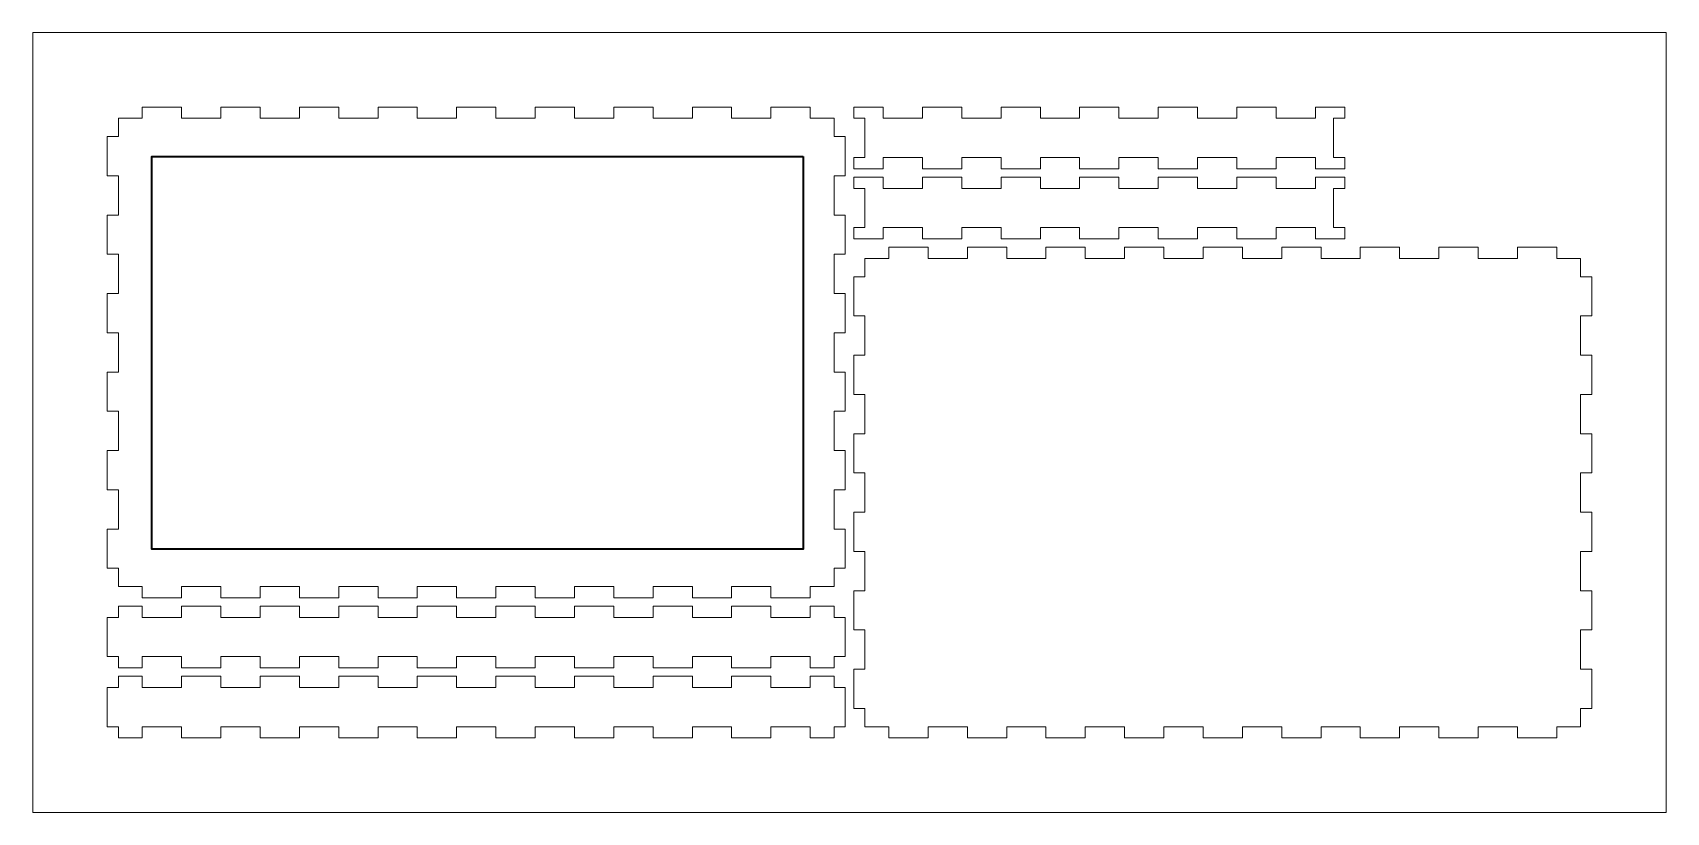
# Paper-space layout 'Layout1' of a CAD drawing. Header units: millimetres. Extents: x 0 to 582, y 0 to 278.
# The model-space entities are those that its viewports show. They can reach past a viewport. Long polylines and large blocks are cut down to what shows.
import ezdxf

# ---------------------------------------------------------------- set-up
doc = ezdxf.new("R2010")
doc.units = ezdxf.units.MM

msp = doc.modelspace()

# ---------------------------------------------------------------- linework, layer by layer
at = {"color": 18, "linetype": 'Continuous', "lineweight": 18, "true_color": 0x000000}
for points in [[(53.05, 251.55), (39.05, 251.55)], [(39.05, 251.55), (39.05, 247.55)], [(53.05, 247.55), (53.05, 251.55)], [(81.05, 251.55), (67.05, 251.55)], [(67.05, 251.55), (67.05, 247.55)], [(81.05, 247.55), (81.05, 251.55)], [(109.05, 251.55), (95.05, 251.55)], [(95.05, 251.55), (95.05, 247.55)], [(109.05, 247.55), (109.05, 251.55)], [(137.05, 251.55), (123.05, 251.55)], [(123.05, 251.55), (123.05, 247.55)], [(137.05, 247.55), (137.05, 251.55)], [(165.05, 251.55), (151.05, 251.55)], [(151.05, 251.55), (151.05, 247.55)], [(165.05, 247.55), (165.05, 251.55)], [(193.05, 251.55), (179.05, 251.55)], [(179.05, 251.55), (179.05, 247.55)], [(193.05, 247.55), (193.05, 251.55)], [(221.05, 251.55), (207.05, 251.55)], [(207.05, 251.55), (207.05, 247.55)], [(221.05, 247.55), (221.05, 251.55)], [(249.05, 251.55), (235.05, 251.55)], [(235.05, 251.55), (235.05, 247.55)], [(249.05, 247.55), (249.05, 251.55)], [(277.05, 251.55), (263.05, 251.55)], [(263.05, 251.55), (263.05, 247.55)], [(277.05, 247.55), (277.05, 251.55)], [(296.55, 251.55), (292.55, 251.55)], [(292.55, 251.55), (292.55, 247.55)], [(303.05, 251.55), (296.55, 251.55)], [(303.05, 247.55), (303.05, 251.55)], [(331.05, 251.55), (317.05, 251.55)], [(317.05, 251.55), (317.05, 247.55)], [(331.05, 247.55), (331.05, 251.55)], [(359.05, 251.55), (345.05, 251.55)], [(345.05, 251.55), (345.05, 247.55)], [(359.05, 247.55), (359.05, 251.55)], [(387.05, 251.55), (373.05, 251.55)], [(373.05, 251.55), (373.05, 247.55)], [(387.05, 247.55), (387.05, 251.55)], [(415.05, 251.55), (401.05, 251.55)], [(401.05, 251.55), (401.05, 247.55)], [(415.05, 247.55), (415.05, 251.55)], [(443.05, 251.55), (429.05, 251.55)], [(429.05, 251.55), (429.05, 247.55)], [(443.05, 247.55), (443.05, 251.55)], [(463.55, 251.55), (457.05, 251.55)], [(457.05, 251.55), (457.05, 247.55)], [(467.55, 251.55), (463.55, 251.55)], [(467.55, 247.55), (467.55, 251.55)], [(39.05, 247.55), (30.55, 247.55)], [(30.55, 247.55), (30.55, 241.05)], [(67.05, 247.55), (53.05, 247.55)], [(95.05, 247.55), (81.05, 247.55)], [(123.05, 247.55), (109.05, 247.55)], [(151.05, 247.55), (137.05, 247.55)], [(179.05, 247.55), (165.05, 247.55)], [(207.05, 247.55), (193.05, 247.55)], [(235.05, 247.55), (221.05, 247.55)], [(263.05, 247.55), (249.05, 247.55)], [(285.55, 247.55), (277.05, 247.55)], [(285.55, 241.05), (285.55, 247.55)], [(292.55, 247.55), (296.55, 247.55)], [(296.55, 247.55), (296.55, 233.55)], [(317.05, 247.55), (303.05, 247.55)], [(345.05, 247.55), (331.05, 247.55)], [(373.05, 247.55), (359.05, 247.55)], [(401.05, 247.55), (387.05, 247.55)], [(429.05, 247.55), (415.05, 247.55)], [(457.05, 247.55), (443.05, 247.55)], [(463.55, 233.55), (463.55, 247.55)], [(463.55, 247.55), (467.55, 247.55)], [(30.55, 241.05), (26.55, 241.05)], [(26.55, 241.05), (26.55, 227.05)], [(289.55, 241.05), (285.55, 241.05)], [(289.55, 227.05), (289.55, 241.05)], [(296.55, 233.55), (292.55, 233.55)], [(292.55, 233.55), (292.55, 229.55)], [(303.05, 229.55), (303.05, 233.55)], [(303.05, 233.55), (317.05, 233.55)], [(317.05, 233.55), (317.05, 229.55)], [(331.05, 229.55), (331.05, 233.55)], [(331.05, 233.55), (345.05, 233.55)], [(345.05, 233.55), (345.05, 229.55)], [(359.05, 229.55), (359.05, 233.55)], [(359.05, 233.55), (373.05, 233.55)], [(373.05, 233.55), (373.05, 229.55)], [(387.05, 229.55), (387.05, 233.55)], [(387.05, 233.55), (401.05, 233.55)], [(401.05, 233.55), (401.05, 229.55)], [(415.05, 229.55), (415.05, 233.55)], [(415.05, 233.55), (429.05, 233.55)], [(429.05, 233.55), (429.05, 229.55)], [(443.05, 229.55), (443.05, 233.55)], [(443.05, 233.55), (457.05, 233.55)], [(457.05, 233.55), (457.05, 229.55)], [(467.55, 233.55), (463.55, 233.55)], [(467.55, 229.55), (467.55, 233.55)], [(26.55, 227.05), (30.55, 227.05)], [(30.55, 227.05), (30.55, 213.05)], [(285.55, 213.05), (285.55, 227.05)], [(285.55, 227.05), (289.55, 227.05)], [(292.55, 229.55), (296.55, 229.55)], [(296.55, 229.55), (303.05, 229.55)], [(317.05, 229.55), (331.05, 229.55)], [(345.05, 229.55), (359.05, 229.55)], [(373.05, 229.55), (387.05, 229.55)], [(401.05, 229.55), (415.05, 229.55)], [(429.05, 229.55), (443.05, 229.55)], [(457.05, 229.55), (463.55, 229.55)], [(463.55, 229.55), (467.55, 229.55)], [(296.55, 226.55), (292.55, 226.55)], [(292.55, 226.55), (292.55, 222.55)], [(292.55, 222.55), (296.55, 222.55)], [(303.05, 226.55), (296.55, 226.55)], [(296.55, 222.55), (296.55, 208.55)], [(303.05, 222.55), (303.05, 226.55)], [(317.05, 222.55), (303.05, 222.55)], [(331.05, 226.55), (317.05, 226.55)], [(317.05, 226.55), (317.05, 222.55)], [(331.05, 222.55), (331.05, 226.55)], [(345.05, 222.55), (331.05, 222.55)], [(359.05, 226.55), (345.05, 226.55)], [(345.05, 226.55), (345.05, 222.55)], [(359.05, 222.55), (359.05, 226.55)], [(373.05, 222.55), (359.05, 222.55)], [(387.05, 226.55), (373.05, 226.55)], [(373.05, 226.55), (373.05, 222.55)], [(387.05, 222.55), (387.05, 226.55)], [(401.05, 222.55), (387.05, 222.55)], [(415.05, 226.55), (401.05, 226.55)], [(401.05, 226.55), (401.05, 222.55)], [(415.05, 222.55), (415.05, 226.55)], [(429.05, 222.55), (415.05, 222.55)], [(443.05, 226.55), (429.05, 226.55)], [(429.05, 226.55), (429.05, 222.55)], [(443.05, 222.55), (443.05, 226.55)], [(457.05, 222.55), (443.05, 222.55)], [(463.55, 226.55), (457.05, 226.55)], [(457.05, 226.55), (457.05, 222.55)], [(467.55, 226.55), (463.55, 226.55)], [(463.55, 208.55), (463.55, 222.55)], [(463.55, 222.55), (467.55, 222.55)], [(467.55, 222.55), (467.55, 226.55)], [(30.55, 213.05), (26.55, 213.05)], [(26.55, 213.05), (26.55, 199.05)], [(289.55, 213.05), (285.55, 213.05)], [(289.55, 199.05), (289.55, 213.05)], [(296.55, 208.55), (292.55, 208.55)], [(292.55, 208.55), (292.55, 204.55)], [(292.55, 204.55), (296.55, 204.55)], [(296.55, 204.55), (303.05, 204.55)], [(303.05, 204.55), (303.05, 208.55)], [(303.05, 208.55), (317.05, 208.55)], [(317.05, 208.55), (317.05, 204.55)], [(317.05, 204.55), (331.05, 204.55)], [(331.05, 204.55), (331.05, 208.55)], [(331.05, 208.55), (345.05, 208.55)], [(345.05, 208.55), (345.05, 204.55)], [(345.05, 204.55), (359.05, 204.55)], [(359.05, 204.55), (359.05, 208.55)], [(359.05, 208.55), (373.05, 208.55)], [(373.05, 208.55), (373.05, 204.55)], [(373.05, 204.55), (387.05, 204.55)], [(387.05, 204.55), (387.05, 208.55)], [(387.05, 208.55), (401.05, 208.55)], [(401.05, 208.55), (401.05, 204.55)], [(401.05, 204.55), (415.05, 204.55)], [(415.05, 204.55), (415.05, 208.55)], [(415.05, 208.55), (429.05, 208.55)], [(429.05, 208.55), (429.05, 204.55)], [(429.05, 204.55), (443.05, 204.55)], [(443.05, 204.55), (443.05, 208.55)], [(443.05, 208.55), (457.05, 208.55)], [(457.05, 208.55), (457.05, 204.55)], [(457.05, 204.55), (463.55, 204.55)], [(467.55, 208.55), (463.55, 208.55)], [(463.55, 204.55), (467.55, 204.55)], [(467.55, 204.55), (467.55, 208.55)], [(26.55, 199.05), (30.55, 199.05)], [(30.55, 199.05), (30.55, 185.05)], [(285.55, 185.05), (285.55, 199.05)], [(285.55, 199.05), (289.55, 199.05)], [(319.05, 201.55), (305.05, 201.55)], [(305.05, 201.55), (305.05, 197.55)], [(319.05, 197.55), (319.05, 201.55)], [(347.05, 201.55), (333.05, 201.55)], [(333.05, 201.55), (333.05, 197.55)], [(347.05, 197.55), (347.05, 201.55)], [(375.05, 201.55), (361.05, 201.55)], [(361.05, 201.55), (361.05, 197.55)], [(375.05, 197.55), (375.05, 201.55)], [(403.05, 201.55), (389.05, 201.55)], [(389.05, 201.55), (389.05, 197.55)], [(403.05, 197.55), (403.05, 201.55)], [(431.05, 201.55), (417.05, 201.55)], [(417.05, 201.55), (417.05, 197.55)], [(431.05, 197.55), (431.05, 201.55)], [(459.05, 201.55), (445.05, 201.55)], [(445.05, 201.55), (445.05, 197.55)], [(459.05, 197.55), (459.05, 201.55)], [(487.05, 201.55), (473.05, 201.55)], [(473.05, 201.55), (473.05, 197.55)], [(487.05, 197.55), (487.05, 201.55)], [(515.05, 201.55), (501.05, 201.55)], [(501.05, 201.55), (501.05, 197.55)], [(515.05, 197.55), (515.05, 201.55)], [(543.05, 201.55), (529.05, 201.55)], [(529.05, 201.55), (529.05, 197.55)], [(543.05, 197.55), (543.05, 201.55)], [(305.05, 197.55), (296.55, 197.55)], [(296.55, 197.55), (296.55, 191.05)], [(333.05, 197.55), (319.05, 197.55)], [(361.05, 197.55), (347.05, 197.55)], [(389.05, 197.55), (375.05, 197.55)], [(417.05, 197.55), (403.05, 197.55)], [(445.05, 197.55), (431.05, 197.55)], [(473.05, 197.55), (459.05, 197.55)], [(501.05, 197.55), (487.05, 197.55)], [(529.05, 197.55), (515.05, 197.55)], [(551.55, 197.55), (543.05, 197.55)], [(551.55, 191.05), (551.55, 197.55)], [(296.55, 191.05), (292.55, 191.05)], [(292.55, 191.05), (292.55, 177.05)], [(555.55, 191.05), (551.55, 191.05)], [(555.55, 177.05), (555.55, 191.05)], [(30.55, 185.05), (26.55, 185.05)], [(26.55, 185.05), (26.55, 171.05)], [(289.55, 185.05), (285.55, 185.05)], [(289.55, 171.05), (289.55, 185.05)], [(292.55, 177.05), (296.55, 177.05)], [(296.55, 177.05), (296.55, 163.05)], [(551.55, 163.05), (551.55, 177.05)], [(551.55, 177.05), (555.55, 177.05)], [(26.55, 171.05), (30.55, 171.05)], [(30.55, 171.05), (30.55, 157.05)], [(285.55, 157.05), (285.55, 171.05)], [(285.55, 171.05), (289.55, 171.05)], [(296.55, 163.05), (292.55, 163.05)], [(292.55, 163.05), (292.55, 149.05)], [(555.55, 163.05), (551.55, 163.05)], [(555.55, 149.05), (555.55, 163.05)], [(30.55, 157.05), (26.55, 157.05)], [(26.55, 157.05), (26.55, 143.05)], [(289.55, 157.05), (285.55, 157.05)], [(289.55, 143.05), (289.55, 157.05)], [(292.55, 149.05), (296.55, 149.05)], [(296.55, 149.05), (296.55, 135.05)], [(551.55, 135.05), (551.55, 149.05)], [(551.55, 149.05), (555.55, 149.05)], [(26.55, 143.05), (30.55, 143.05)], [(30.55, 143.05), (30.55, 129.05)], [(285.55, 129.05), (285.55, 143.05)], [(285.55, 143.05), (289.55, 143.05)], [(296.55, 135.05), (292.55, 135.05)], [(292.55, 135.05), (292.55, 121.05)], [(555.55, 135.05), (551.55, 135.05)], [(555.55, 121.05), (555.55, 135.05)], [(30.55, 129.05), (26.55, 129.05)], [(26.55, 129.05), (26.55, 115.05)], [(289.55, 129.05), (285.55, 129.05)], [(289.55, 115.05), (289.55, 129.05)], [(292.55, 121.05), (296.55, 121.05)], [(296.55, 121.05), (296.55, 107.05)], [(551.55, 107.05), (551.55, 121.05)], [(551.55, 121.05), (555.55, 121.05)], [(26.55, 115.05), (30.55, 115.05)], [(30.55, 115.05), (30.55, 101.05)], [(285.55, 101.05), (285.55, 115.05)], [(285.55, 115.05), (289.55, 115.05)], [(296.55, 107.05), (292.55, 107.05)], [(292.55, 107.05), (292.55, 93.05)], [(555.55, 107.05), (551.55, 107.05)], [(555.55, 93.05), (555.55, 107.05)], [(30.55, 101.05), (26.55, 101.05)], [(26.55, 101.05), (26.55, 87.05)], [(289.55, 101.05), (285.55, 101.05)], [(289.55, 87.05), (289.55, 101.05)], [(292.55, 93.05), (296.55, 93.05)], [(296.55, 93.05), (296.55, 79.05)], [(551.55, 79.05), (551.55, 93.05)], [(551.55, 93.05), (555.55, 93.05)], [(26.55, 87.05), (30.55, 87.05)], [(30.55, 87.05), (30.55, 80.55)], [(285.55, 80.55), (285.55, 87.05)], [(285.55, 87.05), (289.55, 87.05)], [(30.55, 80.55), (39.05, 80.55)], [(39.05, 80.55), (39.05, 76.55)], [(39.05, 76.55), (53.05, 76.55)], [(53.05, 76.55), (53.05, 80.55)], [(53.05, 80.55), (67.05, 80.55)], [(67.05, 80.55), (67.05, 76.55)], [(67.05, 76.55), (81.05, 76.55)], [(81.05, 76.55), (81.05, 80.55)], [(81.05, 80.55), (95.05, 80.55)], [(95.05, 80.55), (95.05, 76.55)], [(95.05, 76.55), (109.05, 76.55)], [(109.05, 76.55), (109.05, 80.55)], [(109.05, 80.55), (123.05, 80.55)], [(123.05, 80.55), (123.05, 76.55)], [(123.05, 76.55), (137.05, 76.55)], [(137.05, 76.55), (137.05, 80.55)], [(137.05, 80.55), (151.05, 80.55)], [(151.05, 80.55), (151.05, 76.55)], [(151.05, 76.55), (165.05, 76.55)], [(165.05, 76.55), (165.05, 80.55)], [(165.05, 80.55), (179.05, 80.55)], [(179.05, 80.55), (179.05, 76.55)], [(179.05, 76.55), (193.05, 76.55)], [(193.05, 76.55), (193.05, 80.55)], [(193.05, 80.55), (207.05, 80.55)], [(207.05, 80.55), (207.05, 76.55)], [(207.05, 76.55), (221.05, 76.55)], [(221.05, 76.55), (221.05, 80.55)], [(221.05, 80.55), (235.05, 80.55)], [(235.05, 80.55), (235.05, 76.55)], [(235.05, 76.55), (249.05, 76.55)], [(249.05, 76.55), (249.05, 80.55)], [(249.05, 80.55), (263.05, 80.55)], [(263.05, 80.55), (263.05, 76.55)], [(263.05, 76.55), (277.05, 76.55)], [(277.05, 76.55), (277.05, 80.55)], [(277.05, 80.55), (285.55, 80.55)], [(296.55, 79.05), (292.55, 79.05)], [(292.55, 79.05), (292.55, 65.05)], [(555.55, 79.05), (551.55, 79.05)], [(555.55, 65.05), (555.55, 79.05)], [(39.05, 73.55), (30.55, 73.55)], [(30.55, 73.55), (30.55, 69.55)], [(39.05, 69.55), (39.05, 73.55)], [(67.05, 73.55), (53.05, 73.55)], [(53.05, 73.55), (53.05, 69.55)], [(67.05, 69.55), (67.05, 73.55)], [(95.05, 73.55), (81.05, 73.55)], [(81.05, 73.55), (81.05, 69.55)], [(95.05, 69.55), (95.05, 73.55)], [(123.05, 73.55), (109.05, 73.55)], [(109.05, 73.55), (109.05, 69.55)], [(123.05, 69.55), (123.05, 73.55)], [(151.05, 73.55), (137.05, 73.55)], [(137.05, 73.55), (137.05, 69.55)], [(151.05, 69.55), (151.05, 73.55)], [(179.05, 73.55), (165.05, 73.55)], [(165.05, 73.55), (165.05, 69.55)], [(179.05, 69.55), (179.05, 73.55)], [(207.05, 73.55), (193.05, 73.55)], [(193.05, 73.55), (193.05, 69.55)], [(207.05, 69.55), (207.05, 73.55)], [(235.05, 73.55), (221.05, 73.55)], [(221.05, 73.55), (221.05, 69.55)], [(235.05, 69.55), (235.05, 73.55)], [(263.05, 73.55), (249.05, 73.55)], [(249.05, 73.55), (249.05, 69.55)], [(263.05, 69.55), (263.05, 73.55)], [(285.55, 73.55), (277.05, 73.55)], [(277.05, 73.55), (277.05, 69.55)], [(285.55, 69.55), (285.55, 73.55)], [(30.55, 69.55), (26.55, 69.55)], [(26.55, 69.55), (26.55, 55.55)], [(53.05, 69.55), (39.05, 69.55)], [(81.05, 69.55), (67.05, 69.55)], [(109.05, 69.55), (95.05, 69.55)], [(137.05, 69.55), (123.05, 69.55)], [(165.05, 69.55), (151.05, 69.55)], [(193.05, 69.55), (179.05, 69.55)], [(221.05, 69.55), (207.05, 69.55)], [(249.05, 69.55), (235.05, 69.55)], [(277.05, 69.55), (263.05, 69.55)], [(289.55, 69.55), (285.55, 69.55)], [(289.55, 55.55), (289.55, 69.55)], [(292.55, 65.05), (296.55, 65.05)], [(296.55, 65.05), (296.55, 51.05)], [(551.55, 51.05), (551.55, 65.05)], [(551.55, 65.05), (555.55, 65.05)], [(26.55, 55.55), (30.55, 55.55)], [(30.55, 55.55), (30.55, 51.55)], [(39.05, 51.55), (39.05, 55.55)], [(39.05, 55.55), (53.05, 55.55)], [(53.05, 55.55), (53.05, 51.55)], [(67.05, 51.55), (67.05, 55.55)], [(67.05, 55.55), (81.05, 55.55)], [(81.05, 55.55), (81.05, 51.55)], [(95.05, 51.55), (95.05, 55.55)], [(95.05, 55.55), (109.05, 55.55)], [(109.05, 55.55), (109.05, 51.55)], [(123.05, 51.55), (123.05, 55.55)], [(123.05, 55.55), (137.05, 55.55)], [(137.05, 55.55), (137.05, 51.55)], [(151.05, 51.55), (151.05, 55.55)], [(151.05, 55.55), (165.05, 55.55)], [(165.05, 55.55), (165.05, 51.55)], [(179.05, 51.55), (179.05, 55.55)], [(179.05, 55.55), (193.05, 55.55)], [(193.05, 55.55), (193.05, 51.55)], [(207.05, 51.55), (207.05, 55.55)], [(207.05, 55.55), (221.05, 55.55)], [(221.05, 55.55), (221.05, 51.55)], [(235.05, 51.55), (235.05, 55.55)], [(235.05, 55.55), (249.05, 55.55)], [(249.05, 55.55), (249.05, 51.55)], [(263.05, 51.55), (263.05, 55.55)], [(263.05, 55.55), (277.05, 55.55)], [(277.05, 55.55), (277.05, 51.55)], [(285.55, 51.55), (285.55, 55.55)], [(285.55, 55.55), (289.55, 55.55)], [(30.55, 51.55), (39.05, 51.55)], [(39.05, 48.55), (30.55, 48.55)], [(30.55, 48.55), (30.55, 44.55)], [(39.05, 44.55), (39.05, 48.55)], [(53.05, 51.55), (67.05, 51.55)], [(67.05, 48.55), (53.05, 48.55)], [(53.05, 48.55), (53.05, 44.55)], [(67.05, 44.55), (67.05, 48.55)], [(81.05, 51.55), (95.05, 51.55)], [(95.05, 48.55), (81.05, 48.55)], [(81.05, 48.55), (81.05, 44.55)], [(95.05, 44.55), (95.05, 48.55)], [(109.05, 51.55), (123.05, 51.55)], [(123.05, 48.55), (109.05, 48.55)], [(109.05, 48.55), (109.05, 44.55)], [(123.05, 44.55), (123.05, 48.55)], [(137.05, 51.55), (151.05, 51.55)], [(151.05, 48.55), (137.05, 48.55)], [(137.05, 48.55), (137.05, 44.55)], [(151.05, 44.55), (151.05, 48.55)], [(165.05, 51.55), (179.05, 51.55)], [(179.05, 48.55), (165.05, 48.55)], [(165.05, 48.55), (165.05, 44.55)], [(179.05, 44.55), (179.05, 48.55)], [(193.05, 51.55), (207.05, 51.55)], [(207.05, 48.55), (193.05, 48.55)], [(193.05, 48.55), (193.05, 44.55)], [(207.05, 44.55), (207.05, 48.55)], [(221.05, 51.55), (235.05, 51.55)], [(235.05, 48.55), (221.05, 48.55)], [(221.05, 48.55), (221.05, 44.55)], [(235.05, 44.55), (235.05, 48.55)], [(249.05, 51.55), (263.05, 51.55)], [(263.05, 48.55), (249.05, 48.55)], [(249.05, 48.55), (249.05, 44.55)], [(263.05, 44.55), (263.05, 48.55)], [(277.05, 51.55), (285.55, 51.55)], [(285.55, 48.55), (277.05, 48.55)], [(277.05, 48.55), (277.05, 44.55)], [(285.55, 44.55), (285.55, 48.55)], [(296.55, 51.05), (292.55, 51.05)], [(292.55, 51.05), (292.55, 37.05)], [(555.55, 51.05), (551.55, 51.05)], [(555.55, 37.05), (555.55, 51.05)], [(30.55, 44.55), (26.55, 44.55)], [(26.55, 44.55), (26.55, 30.55)], [(53.05, 44.55), (39.05, 44.55)], [(81.05, 44.55), (67.05, 44.55)], [(109.05, 44.55), (95.05, 44.55)], [(137.05, 44.55), (123.05, 44.55)], [(165.05, 44.55), (151.05, 44.55)], [(193.05, 44.55), (179.05, 44.55)], [(221.05, 44.55), (207.05, 44.55)], [(249.05, 44.55), (235.05, 44.55)], [(277.05, 44.55), (263.05, 44.55)], [(289.55, 44.55), (285.55, 44.55)], [(289.55, 30.55), (289.55, 44.55)], [(292.55, 37.05), (296.55, 37.05)], [(296.55, 37.05), (296.55, 30.55)], [(551.55, 30.55), (551.55, 37.05)], [(551.55, 37.05), (555.55, 37.05)], [(26.55, 30.55), (30.55, 30.55)], [(30.55, 30.55), (30.55, 26.55)], [(39.05, 26.55), (39.05, 30.55)], [(39.05, 30.55), (53.05, 30.55)], [(53.05, 30.55), (53.05, 26.55)], [(67.05, 26.55), (67.05, 30.55)], [(67.05, 30.55), (81.05, 30.55)], [(81.05, 30.55), (81.05, 26.55)], [(95.05, 26.55), (95.05, 30.55)], [(95.05, 30.55), (109.05, 30.55)], [(109.05, 30.55), (109.05, 26.55)], [(123.05, 26.55), (123.05, 30.55)], [(123.05, 30.55), (137.05, 30.55)], [(137.05, 30.55), (137.05, 26.55)], [(151.05, 26.55), (151.05, 30.55)], [(151.05, 30.55), (165.05, 30.55)], [(165.05, 30.55), (165.05, 26.55)], [(179.05, 26.55), (179.05, 30.55)], [(179.05, 30.55), (193.05, 30.55)], [(193.05, 30.55), (193.05, 26.55)], [(207.05, 26.55), (207.05, 30.55)], [(207.05, 30.55), (221.05, 30.55)], [(221.05, 30.55), (221.05, 26.55)], [(235.05, 26.55), (235.05, 30.55)], [(235.05, 30.55), (249.05, 30.55)], [(249.05, 30.55), (249.05, 26.55)], [(263.05, 26.55), (263.05, 30.55)], [(263.05, 30.55), (277.05, 30.55)], [(277.05, 30.55), (277.05, 26.55)], [(285.55, 26.55), (285.55, 30.55)], [(285.55, 30.55), (289.55, 30.55)], [(296.55, 30.55), (305.05, 30.55)], [(305.05, 30.55), (305.05, 26.55)], [(319.05, 26.55), (319.05, 30.55)], [(319.05, 30.55), (333.05, 30.55)], [(333.05, 30.55), (333.05, 26.55)], [(347.05, 26.55), (347.05, 30.55)], [(347.05, 30.55), (361.05, 30.55)], [(361.05, 30.55), (361.05, 26.55)], [(375.05, 26.55), (375.05, 30.55)], [(375.05, 30.55), (389.05, 30.55)], [(389.05, 30.55), (389.05, 26.55)], [(403.05, 26.55), (403.05, 30.55)], [(403.05, 30.55), (417.05, 30.55)], [(417.05, 30.55), (417.05, 26.55)], [(431.05, 26.55), (431.05, 30.55)], [(431.05, 30.55), (445.05, 30.55)], [(445.05, 30.55), (445.05, 26.55)], [(459.05, 26.55), (459.05, 30.55)], [(459.05, 30.55), (473.05, 30.55)], [(473.05, 30.55), (473.05, 26.55)], [(487.05, 26.55), (487.05, 30.55)], [(487.05, 30.55), (501.05, 30.55)], [(501.05, 30.55), (501.05, 26.55)], [(515.05, 26.55), (515.05, 30.55)], [(515.05, 30.55), (529.05, 30.55)], [(529.05, 30.55), (529.05, 26.55)], [(543.05, 26.55), (543.05, 30.55)], [(543.05, 30.55), (551.55, 30.55)], [(30.55, 26.55), (39.05, 26.55)], [(53.05, 26.55), (67.05, 26.55)], [(81.05, 26.55), (95.05, 26.55)], [(109.05, 26.55), (123.05, 26.55)], [(137.05, 26.55), (151.05, 26.55)], [(165.05, 26.55), (179.05, 26.55)], [(193.05, 26.55), (207.05, 26.55)], [(221.05, 26.55), (235.05, 26.55)], [(249.05, 26.55), (263.05, 26.55)], [(277.05, 26.55), (285.55, 26.55)], [(305.05, 26.55), (319.05, 26.55)], [(333.05, 26.55), (347.05, 26.55)], [(361.05, 26.55), (375.05, 26.55)], [(389.05, 26.55), (403.05, 26.55)], [(417.05, 26.55), (431.05, 26.55)], [(445.05, 26.55), (459.05, 26.55)], [(473.05, 26.55), (487.05, 26.55)], [(501.05, 26.55), (515.05, 26.55)], [(529.05, 26.55), (543.05, 26.55)]]:
    msp.add_lwpolyline(points, dxfattribs=at)
at = {"color": 252, "linetype": 'Continuous', "lineweight": 35, "true_color": 0x8f919d}
msp.add_lwpolyline([(274.49, 233.87), (274.49, 93.87), (42.49, 93.87), (42.49, 233.87), (274.49, 233.87)], close=True, dxfattribs=at)

psp = doc.layouts.get("Layout1")

# ---------------------------------------------------------------- viewports
at = {"layer": '0'}
psp.add_viewport(center=(291.05, 139.05), size=(582.09, 278.094), view_center_point=(291.05, 139.05), view_height=278.094, dxfattribs=at)

doc.saveas('drawing.dxf')
